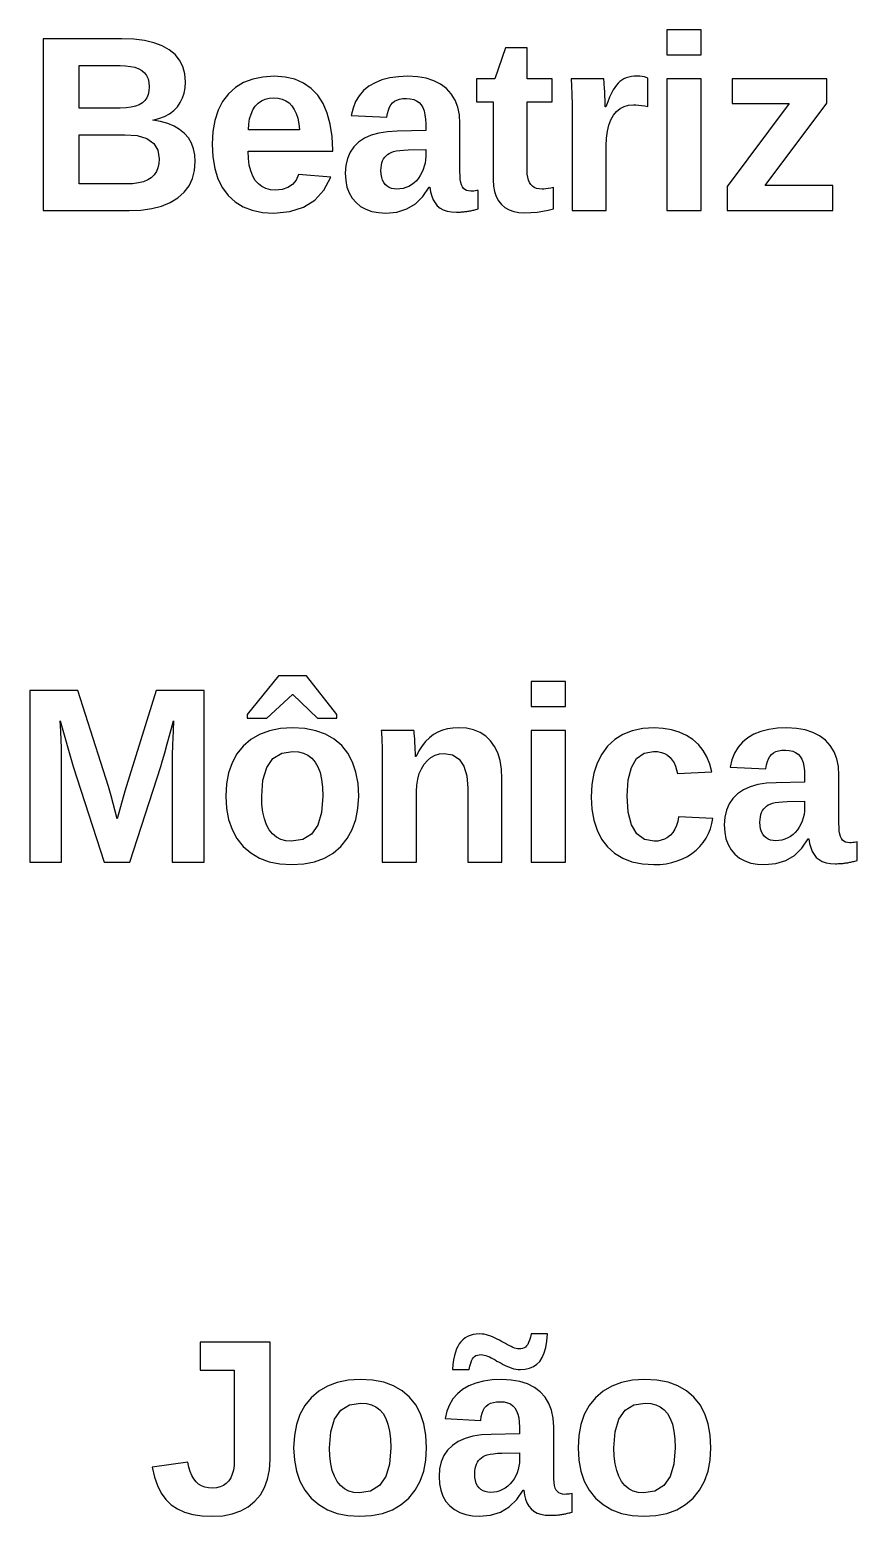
# Model space of a CAD drawing. Header units: metres. Extents: x 18 to 589, y 31 to 387.
# Drawn here: x 100.1 to 136.9, y 204.6 to 270.7 of the extents above; entities that cross this region are included whole.
import ezdxf

# ---------------------------------------------------------------- set-up
doc = ezdxf.new("R2010")
doc.units = ezdxf.units.M

msp = doc.modelspace()

# ---------------------------------------------------------------- linework, layer by layer
for p, q in [((129.951, 270.729), (128.426, 270.729)), ((128.426, 270.729), (128.426, 269.606)), ((129.951, 269.606), (129.951, 270.729)), ((104.152, 270.322), (100.653, 270.322)), ((100.653, 270.322), (100.653, 262.678)), ((104.684, 270.302), (104.152, 270.322)), ((105.162, 270.244), (104.684, 270.302)), ((105.586, 270.147), (105.162, 270.244)), ((105.955, 270.011), (105.586, 270.147)), ((106.27, 269.836), (105.955, 270.011)), ((106.529, 269.623), (106.27, 269.836)), ((106.73, 269.374), (106.529, 269.623)), ((106.874, 269.087), (106.73, 269.374)), ((121.247, 269.926), (120.769, 268.548)), ((122.202, 269.926), (121.247, 269.926)), ((122.202, 268.548), (122.202, 269.926)), ((128.426, 269.606), (129.951, 269.606)), ((102.253, 267.24), (102.253, 269.134)), ((102.253, 269.134), (104.076, 269.134)), ((104.076, 269.134), (104.321, 269.125)), ((104.321, 269.125), (104.541, 269.099)), ((104.541, 269.099), (104.736, 269.056)), ((104.736, 269.056), (104.906, 268.995)), ((104.906, 268.995), (105.049, 268.917)), ((105.049, 268.917), (105.168, 268.818)), ((105.168, 268.818), (105.26, 268.695)), ((105.26, 268.695), (105.325, 268.549)), ((106.96, 268.763), (106.874, 269.087)), ((106.989, 268.401), (106.96, 268.763)), ((110.441, 268.625), (109.983, 268.531)), ((110.946, 268.656), (110.441, 268.625)), ((111.428, 268.623), (110.946, 268.656)), ((111.862, 268.522), (111.428, 268.623)), ((116.472, 268.639), (116.087, 268.586)), ((116.894, 268.656), (116.472, 268.639)), ((117.318, 268.634), (116.894, 268.656)), ((117.702, 268.569), (117.318, 268.634)), ((126.725, 268.618), (126.615, 268.584)), ((126.844, 268.642), (126.725, 268.618)), ((126.973, 268.657), (126.844, 268.642)), ((127.112, 268.662), (126.973, 268.657)), ((127.224, 268.658), (127.112, 268.662)), ((127.328, 268.649), (127.224, 268.658)), ((127.422, 268.632), (127.328, 268.649)), ((127.507, 268.61), (127.422, 268.632)), ((127.583, 268.58), (127.507, 268.61)), ((105.325, 268.549), (105.365, 268.379)), ((105.365, 268.005), (105.329, 267.845)), ((105.365, 268.379), (105.378, 268.184)), ((105.378, 268.184), (105.365, 268.005)), ((106.931, 267.913), (106.975, 268.149)), ((106.975, 268.149), (106.989, 268.401)), ((109.214, 268.156), (108.901, 267.875)), ((109.574, 268.375), (109.214, 268.156)), ((109.983, 268.531), (109.574, 268.375)), ((112.248, 268.355), (111.862, 268.522)), ((112.587, 268.12), (112.248, 268.355)), ((112.877, 267.818), (112.587, 268.12)), ((114.92, 268.021), (114.724, 267.794)), ((115.155, 268.214), (114.92, 268.021)), ((115.429, 268.373), (115.155, 268.214)), ((115.739, 268.497), (115.429, 268.373)), ((116.087, 268.586), (115.739, 268.497)), ((118.045, 268.459), (117.702, 268.569)), ((118.347, 268.306), (118.045, 268.459)), ((118.608, 268.108), (118.347, 268.306)), ((118.825, 267.871), (118.608, 268.108)), ((120.769, 268.548), (119.95, 268.548)), ((119.95, 268.548), (119.95, 267.517)), ((123.314, 268.548), (122.202, 268.548)), ((123.314, 267.517), (123.314, 268.548)), ((125.614, 268.548), (124.16, 268.548)), ((124.16, 268.548), (124.167, 268.445)), ((124.167, 268.445), (124.173, 268.336)), ((124.173, 268.336), (124.179, 268.222)), ((124.179, 268.222), (124.185, 268.102)), ((124.185, 268.102), (124.19, 267.976)), ((124.19, 267.976), (124.195, 267.84)), ((125.621, 268.493), (125.614, 268.548)), ((125.629, 268.406), (125.621, 268.493)), ((125.638, 268.287), (125.629, 268.406)), ((125.647, 268.136), (125.638, 268.287)), ((125.658, 267.954), (125.647, 268.136)), ((125.667, 267.769), (125.658, 267.954)), ((126.031, 268.05), (125.956, 267.905)), ((126.102, 268.165), (126.031, 268.05)), ((126.175, 268.261), (126.102, 268.165)), ((126.252, 268.346), (126.175, 268.261)), ((126.334, 268.421), (126.252, 268.346)), ((126.422, 268.486), (126.334, 268.421)), ((126.515, 268.54), (126.422, 268.486)), ((126.615, 268.584), (126.515, 268.54)), ((127.583, 267.306), (127.583, 268.58)), ((129.951, 268.548), (128.426, 268.548)), ((128.426, 268.548), (128.426, 262.678)), ((129.951, 262.678), (129.951, 268.548)), ((135.553, 268.548), (131.333, 268.548)), ((131.333, 268.548), (131.333, 267.447)), ((135.553, 267.457), (135.553, 268.548)), ((104.767, 267.325), (104.57, 267.278)), ((104.934, 267.391), (104.767, 267.325)), ((105.071, 267.476), (104.934, 267.391)), ((105.182, 267.58), (105.071, 267.476)), ((105.267, 267.703), (105.182, 267.58)), ((105.329, 267.845), (105.267, 267.703)), ((106.469, 267.135), (106.628, 267.303)), ((106.628, 267.303), (106.758, 267.49)), ((106.758, 267.49), (106.859, 267.693)), ((106.859, 267.693), (106.931, 267.913)), ((108.641, 267.536), (108.439, 267.143)), ((108.901, 267.875), (108.641, 267.536)), ((109.992, 267.16), (110.097, 267.322)), ((110.097, 267.322), (110.223, 267.457)), ((110.223, 267.457), (110.369, 267.561)), ((110.369, 267.561), (110.534, 267.636)), ((110.534, 267.636), (110.719, 267.681)), ((110.719, 267.681), (110.924, 267.696)), ((110.924, 267.696), (111.118, 267.682)), ((111.118, 267.682), (111.295, 267.639)), ((111.295, 267.639), (111.456, 267.568)), ((111.456, 267.568), (111.6, 267.469)), ((111.6, 267.469), (111.727, 267.341)), ((111.727, 267.341), (111.836, 267.184)), ((113.118, 267.452), (112.877, 267.818)), ((113.305, 267.023), (113.118, 267.452)), ((114.567, 267.534), (114.45, 267.241)), ((114.724, 267.794), (114.567, 267.534)), ((116.073, 267.282), (116.134, 267.389)), ((116.134, 267.389), (116.208, 267.476)), ((116.208, 267.476), (116.296, 267.546)), ((116.296, 267.546), (116.402, 267.6)), ((116.402, 267.6), (116.526, 267.638)), ((116.526, 267.638), (116.669, 267.661)), ((116.669, 267.661), (116.829, 267.669)), ((116.829, 267.669), (117.001, 267.658)), ((117.001, 267.658), (117.153, 267.624)), ((117.153, 267.624), (117.284, 267.568)), ((117.284, 267.568), (117.395, 267.49)), ((117.395, 267.49), (117.485, 267.39)), ((117.485, 267.39), (117.558, 267.266)), ((118.994, 267.596), (118.825, 267.871)), ((119.114, 267.285), (118.994, 267.596)), ((119.186, 266.937), (119.114, 267.285)), ((119.95, 267.517), (120.693, 267.517)), ((120.693, 267.517), (120.693, 264.056)), ((122.202, 264.468), (122.202, 267.517)), ((122.202, 267.517), (123.314, 267.517)), ((124.195, 267.84), (124.199, 267.692)), ((124.199, 267.692), (124.202, 267.531)), ((124.202, 267.531), (124.203, 267.357)), ((124.203, 267.357), (124.204, 267.17)), ((125.675, 267.61), (125.667, 267.769)), ((125.68, 267.478), (125.675, 267.61)), ((125.684, 267.373), (125.68, 267.478)), ((125.685, 267.295), (125.684, 267.373)), ((125.706, 267.295), (125.685, 267.295)), ((125.793, 267.527), (125.706, 267.295)), ((125.877, 267.731), (125.793, 267.527)), ((125.956, 267.905), (125.877, 267.731)), ((126.34, 267.221), (126.517, 267.313)), ((126.517, 267.313), (126.715, 267.368)), ((126.715, 267.368), (126.932, 267.387)), ((126.932, 267.387), (127.049, 267.384)), ((127.049, 267.384), (127.172, 267.374)), ((127.172, 267.374), (127.302, 267.358)), ((127.302, 267.358), (127.439, 267.335)), ((127.439, 267.335), (127.583, 267.306)), ((133.871, 267.447), (131.11, 263.758)), ((131.333, 267.447), (133.871, 267.447)), ((132.808, 263.79), (135.553, 267.457)), ((104.087, 267.24), (102.253, 267.24)), ((104.343, 267.25), (104.087, 267.24)), ((104.57, 267.278), (104.343, 267.25)), ((105.53, 266.698), (105.81, 266.772)), ((105.883, 266.64), (105.53, 266.698)), ((105.81, 266.772), (106.06, 266.87)), ((106.201, 266.553), (105.883, 266.64)), ((106.06, 266.87), (106.279, 266.991)), ((106.279, 266.991), (106.469, 267.135)), ((108.295, 266.696), (108.208, 266.195)), ((108.439, 267.143), (108.295, 266.696)), ((109.808, 266.532), (109.847, 266.765)), ((109.847, 266.765), (109.909, 266.975)), ((109.909, 266.975), (109.992, 267.16)), ((111.836, 267.184), (111.925, 267)), ((111.925, 267), (111.994, 266.786)), ((111.994, 266.786), (112.042, 266.545)), ((113.438, 266.532), (113.305, 267.023)), ((114.45, 267.241), (114.371, 266.915)), ((114.371, 266.915), (115.961, 266.839)), ((115.961, 266.839), (115.986, 267.007)), ((115.986, 267.007), (116.024, 267.154)), ((116.024, 267.154), (116.073, 267.282)), ((117.558, 267.266), (117.614, 267.119)), ((117.614, 267.119), (117.654, 266.948)), ((117.654, 266.948), (117.678, 266.753)), ((117.678, 266.753), (117.686, 266.535)), ((119.21, 266.551), (119.186, 266.937)), ((124.204, 267.17), (124.204, 262.678)), ((125.842, 266.486), (125.931, 266.723)), ((125.931, 266.723), (126.046, 266.926)), ((126.046, 266.926), (126.183, 267.092)), ((126.183, 267.092), (126.34, 267.221)), ((102.253, 263.866), (102.253, 266.058)), ((102.253, 266.058), (104.282, 266.058)), ((104.282, 266.058), (104.837, 266.015)), ((104.837, 266.015), (105.268, 265.886)), ((106.484, 266.436), (106.201, 266.553)), ((106.731, 266.29), (106.484, 266.436)), ((106.943, 266.115), (106.731, 266.29)), ((107.118, 265.913), (106.943, 266.115)), ((108.208, 266.195), (108.179, 265.64)), ((109.791, 266.275), (109.808, 266.532)), ((112.069, 266.275), (109.791, 266.275)), ((112.042, 266.545), (112.069, 266.275)), ((113.518, 265.979), (113.438, 266.532)), ((113.545, 265.363), (113.518, 265.979)), ((115.26, 266.034), (114.958, 265.899)), ((115.605, 266.132), (115.26, 266.034)), ((115.992, 266.192), (115.605, 266.132)), ((116.422, 266.215), (115.992, 266.192)), ((117.686, 266.237), (116.422, 266.215)), ((117.686, 266.535), (117.686, 266.237)), ((119.21, 264.414), (119.21, 266.551)), ((125.741, 265.903), (125.779, 266.212)), ((125.779, 266.212), (125.842, 266.486)), ((105.268, 265.886), (105.576, 265.671)), ((105.576, 265.671), (105.761, 265.37)), ((105.761, 265.37), (105.823, 264.984)), ((107.254, 265.686), (107.118, 265.913)), ((107.351, 265.435), (107.254, 265.686)), ((107.409, 265.159), (107.351, 265.435)), ((108.179, 265.64), (108.208, 265.068)), ((109.792, 264.994), (109.78, 265.32)), ((109.78, 265.32), (113.545, 265.32)), ((113.545, 265.32), (113.545, 265.363)), ((114.486, 265.518), (114.319, 265.275)), ((114.699, 265.727), (114.486, 265.518)), ((114.958, 265.899), (114.699, 265.727)), ((116.151, 265.268), (116.252, 265.303)), ((116.252, 265.303), (116.378, 265.333)), ((116.378, 265.333), (116.529, 265.356)), ((116.529, 265.356), (116.704, 265.373)), ((116.704, 265.373), (116.905, 265.385)), ((116.905, 265.385), (117.686, 265.396)), ((117.686, 265.396), (117.686, 265.098)), ((125.728, 265.559), (125.741, 265.903)), ((125.728, 262.678), (125.728, 265.559)), ((105.808, 264.771), (105.766, 264.581)), ((105.823, 264.984), (105.808, 264.771)), ((107.397, 264.461), (107.428, 264.859)), ((107.428, 264.859), (107.409, 265.159)), ((108.208, 265.068), (108.293, 264.553)), ((109.831, 264.702), (109.792, 264.994)), ((109.894, 264.443), (109.831, 264.702)), ((114.129, 264.685), (114.105, 264.338)), ((114.201, 264.998), (114.129, 264.685)), ((114.319, 265.275), (114.201, 264.998)), ((115.7, 264.582), (115.714, 264.697)), ((115.714, 264.697), (115.737, 264.801)), ((115.737, 264.801), (115.77, 264.895)), ((115.77, 264.895), (115.812, 264.978)), ((115.812, 264.978), (115.863, 265.052)), ((115.863, 265.052), (115.922, 265.118)), ((115.922, 265.118), (115.99, 265.176)), ((115.99, 265.176), (116.066, 265.226)), ((116.066, 265.226), (116.151, 265.268)), ((117.625, 264.65), (117.578, 264.507)), ((117.659, 264.796), (117.625, 264.65)), ((117.679, 264.945), (117.659, 264.796)), ((117.686, 265.098), (117.679, 264.945)), ((105.309, 264.045), (105.117, 263.967)), ((105.467, 264.145), (105.309, 264.045)), ((105.595, 264.268), (105.467, 264.145)), ((105.695, 264.414), (105.595, 264.268)), ((105.766, 264.581), (105.695, 264.414)), ((107.147, 263.779), (107.303, 264.101)), ((107.303, 264.101), (107.397, 264.461)), ((108.293, 264.553), (108.435, 264.096)), ((108.435, 264.096), (108.634, 263.696)), ((109.983, 264.218), (109.894, 264.443)), ((110.097, 264.026), (109.983, 264.218)), ((110.235, 263.869), (110.097, 264.026)), ((111.912, 264.037), (111.756, 263.841)), ((112.02, 264.289), (111.912, 264.037)), ((113.458, 264.164), (112.02, 264.289)), ((113.157, 263.59), (113.458, 264.164)), ((114.105, 264.338), (114.125, 264.017)), ((114.125, 264.017), (114.182, 263.726)), ((115.695, 264.457), (115.7, 264.582)), ((115.703, 264.299), (115.695, 264.457)), ((115.726, 264.158), (115.703, 264.299)), ((115.764, 264.033), (115.726, 264.158)), ((115.818, 263.926), (115.764, 264.033)), ((117.27, 264.008), (117.167, 263.912)), ((117.363, 264.116), (117.27, 264.008)), ((117.445, 264.236), (117.363, 264.116)), ((117.518, 264.368), (117.445, 264.236)), ((117.578, 264.507), (117.518, 264.368)), ((119.215, 264.229), (119.21, 264.414)), ((119.228, 264.068), (119.215, 264.229)), ((119.25, 263.932), (119.228, 264.068)), ((120.693, 264.056), (120.708, 263.774)), ((122.208, 264.306), (122.202, 264.468)), ((122.228, 264.161), (122.208, 264.306)), ((122.26, 264.035), (122.228, 264.161)), ((122.306, 263.927), (122.26, 264.035)), ((104.342, 263.866), (102.253, 263.866)), ((104.633, 263.877), (104.342, 263.866)), ((104.891, 263.911), (104.633, 263.877)), ((105.117, 263.967), (104.891, 263.911)), ((106.647, 263.248), (106.928, 263.494)), ((106.928, 263.494), (107.147, 263.779)), ((108.634, 263.696), (108.89, 263.353)), ((108.89, 263.353), (109.199, 263.071)), ((110.394, 263.747), (110.235, 263.869)), ((110.575, 263.659), (110.394, 263.747)), ((110.777, 263.607), (110.575, 263.659)), ((111, 263.589), (110.777, 263.607)), ((111.3, 263.617), (111, 263.589)), ((111.552, 263.701), (111.3, 263.617)), ((111.756, 263.841), (111.552, 263.701)), ((112.753, 263.144), (113.157, 263.59)), ((114.182, 263.726), (114.277, 263.465)), ((114.277, 263.465), (114.411, 263.234)), ((115.888, 263.836), (115.818, 263.926)), ((115.97, 263.763), (115.888, 263.836)), ((116.062, 263.706), (115.97, 263.763)), ((116.165, 263.665), (116.062, 263.706)), ((116.277, 263.641), (116.165, 263.665)), ((116.4, 263.633), (116.277, 263.641)), ((116.541, 263.641), (116.4, 263.633)), ((116.677, 263.664), (116.541, 263.641)), ((116.807, 263.703), (116.677, 263.664)), ((116.933, 263.758), (116.807, 263.703)), ((117.054, 263.828), (116.933, 263.758)), ((117.167, 263.912), (117.054, 263.828)), ((117.561, 263.309), (117.843, 263.725)), ((117.843, 263.725), (117.876, 263.725)), ((117.876, 263.725), (117.906, 263.516)), ((117.906, 263.516), (117.954, 263.329)), ((117.954, 263.329), (118.02, 263.163)), ((119.282, 263.82), (119.25, 263.932)), ((119.322, 263.733), (119.282, 263.82)), ((119.372, 263.666), (119.322, 263.733)), ((119.434, 263.613), (119.372, 263.666)), ((119.509, 263.576), (119.434, 263.613)), ((119.595, 263.553), (119.509, 263.576)), ((119.693, 263.546), (119.595, 263.553)), ((119.762, 263.547), (119.693, 263.546)), ((119.83, 263.551), (119.762, 263.547)), ((119.898, 263.558), (119.83, 263.551)), ((119.964, 263.567), (119.898, 263.558)), ((120.03, 263.579), (119.964, 263.567)), ((120.03, 262.754), (120.03, 263.579)), ((120.708, 263.774), (120.752, 263.522)), ((120.752, 263.522), (120.824, 263.3)), ((122.364, 263.836), (122.306, 263.927)), ((122.437, 263.763), (122.364, 263.836)), ((122.523, 263.706), (122.437, 263.763)), ((122.624, 263.665), (122.523, 263.706)), ((122.739, 263.641), (122.624, 263.665)), ((122.869, 263.633), (122.739, 263.641)), ((122.947, 263.636), (122.869, 263.633)), ((123.036, 263.645), (122.947, 263.636)), ((123.138, 263.66), (123.036, 263.645)), ((123.253, 263.681), (123.138, 263.66)), ((123.379, 263.709), (123.253, 263.681)), ((123.379, 262.765), (123.379, 263.709)), ((131.11, 263.758), (131.11, 262.678)), ((135.819, 263.79), (132.808, 263.79)), ((135.819, 262.678), (135.819, 263.79)), ((100.653, 262.678), (104.477, 262.678)), ((104.477, 262.678), (105.008, 262.701)), ((105.008, 262.701), (105.491, 262.769)), ((105.491, 262.769), (105.925, 262.883)), ((105.925, 262.883), (106.31, 263.043)), ((106.31, 263.043), (106.647, 263.248)), ((109.199, 263.071), (109.557, 262.852)), ((109.557, 262.852), (109.964, 262.695)), ((109.964, 262.695), (110.419, 262.601)), ((111.637, 262.633), (112.246, 262.825)), ((112.246, 262.825), (112.753, 263.144)), ((114.411, 263.234), (114.583, 263.033)), ((114.583, 263.033), (114.789, 262.866)), ((114.789, 262.866), (115.025, 262.736)), ((115.025, 262.736), (115.29, 262.644)), ((116.402, 262.616), (116.841, 262.754)), ((116.841, 262.754), (117.227, 262.985)), ((117.227, 262.985), (117.561, 263.309)), ((118.02, 263.163), (118.103, 263.018)), ((118.103, 263.018), (118.204, 262.895)), ((118.204, 262.895), (118.326, 262.793)), ((118.326, 262.793), (118.471, 262.714)), ((118.471, 262.714), (118.641, 262.658)), ((118.641, 262.658), (118.835, 262.624)), ((119.568, 262.651), (119.612, 262.658)), ((119.612, 262.658), (119.655, 262.666)), ((119.655, 262.666), (119.699, 262.674)), ((119.699, 262.674), (119.742, 262.684)), ((119.742, 262.684), (119.785, 262.694)), ((119.785, 262.694), (119.83, 262.705)), ((119.83, 262.705), (119.877, 262.717)), ((119.877, 262.717), (119.925, 262.729)), ((119.925, 262.729), (119.976, 262.741)), ((119.976, 262.741), (120.03, 262.754)), ((120.824, 263.3), (120.926, 263.108)), ((120.926, 263.108), (121.057, 262.946)), ((121.057, 262.946), (121.215, 262.815)), ((121.215, 262.815), (121.397, 262.712)), ((121.397, 262.712), (121.604, 262.639)), ((122.902, 262.647), (123.147, 262.698)), ((123.147, 262.698), (123.379, 262.765)), ((124.204, 262.678), (125.728, 262.678)), ((128.426, 262.678), (129.951, 262.678)), ((131.11, 262.678), (135.819, 262.678)), ((110.419, 262.601), (110.924, 262.57)), ((110.924, 262.57), (111.637, 262.633)), ((115.29, 262.644), (115.586, 262.588)), ((115.586, 262.588), (115.912, 262.57)), ((115.912, 262.57), (116.402, 262.616)), ((118.835, 262.624), (119.053, 262.613)), ((119.053, 262.613), (119.117, 262.613)), ((119.117, 262.613), (119.177, 262.615)), ((119.177, 262.615), (119.234, 262.617)), ((119.234, 262.617), (119.287, 262.62)), ((119.287, 262.62), (119.338, 262.624)), ((119.338, 262.624), (119.386, 262.628)), ((119.386, 262.628), (119.433, 262.633)), ((119.433, 262.633), (119.479, 262.639)), ((119.479, 262.639), (119.524, 262.645)), ((119.524, 262.645), (119.568, 262.651)), ((121.604, 262.639), (121.836, 262.595)), ((121.836, 262.595), (122.093, 262.58)), ((122.093, 262.58), (122.375, 262.588)), ((122.375, 262.588), (122.645, 262.61)), ((122.645, 262.61), (122.902, 262.647)), ((111.138, 241.973), (109.738, 240.248)), ((112.38, 241.973), (111.138, 241.973)), ((113.736, 240.248), (112.38, 241.973)), ((123.906, 241.729), (122.381, 241.729)), ((122.381, 241.729), (122.381, 240.606)), ((123.906, 240.606), (123.906, 241.729)), ((102.197, 241.322), (100.054, 241.322)), ((100.054, 241.322), (100.054, 233.678)), ((103.564, 237.047), (102.197, 241.322)), ((105.69, 241.322), (104.285, 236.835)), ((107.822, 241.322), (105.69, 241.322)), ((107.822, 233.678), (107.822, 241.322)), ((110.606, 240.096), (111.751, 241.137)), ((111.751, 241.137), (111.773, 241.137)), ((111.773, 241.137), (112.874, 240.096)), ((109.738, 240.248), (109.738, 240.096)), ((113.736, 240.096), (113.736, 240.248)), ((122.381, 240.606), (123.906, 240.606)), ((101.434, 239.507), (101.41, 239.976)), ((101.41, 239.976), (101.991, 237.942)), ((101.452, 239.106), (101.434, 239.507)), ((106.309, 239.428), (106.455, 239.976)), ((106.438, 239.54), (106.424, 239.187)), ((106.455, 239.976), (106.438, 239.54)), ((109.738, 240.096), (110.606, 240.096)), ((110.727, 239.527), (110.289, 239.364)), ((111.214, 239.624), (110.727, 239.527)), ((111.751, 239.656), (111.214, 239.624)), ((112.299, 239.625), (111.751, 239.656)), ((112.792, 239.531), (112.299, 239.625)), ((113.231, 239.374), (112.792, 239.531)), ((112.874, 240.096), (113.736, 240.096)), ((117.164, 239.548), (115.71, 239.548)), ((115.71, 239.548), (115.716, 239.45)), ((117.171, 239.493), (117.164, 239.548)), ((118.434, 239.552), (118.225, 239.467)), ((118.656, 239.613), (118.434, 239.552)), ((118.893, 239.65), (118.656, 239.613)), ((119.144, 239.662), (118.893, 239.65)), ((119.5, 239.639), (119.144, 239.662)), ((119.821, 239.57), (119.5, 239.639)), ((120.107, 239.455), (119.821, 239.57)), ((123.906, 239.548), (122.381, 239.548)), ((122.381, 239.548), (122.381, 233.678)), ((123.906, 233.678), (123.906, 239.548)), ((126.886, 239.527), (126.47, 239.364)), ((127.351, 239.624), (126.886, 239.527)), ((127.864, 239.656), (127.351, 239.624)), ((128.264, 239.635), (127.864, 239.656)), ((128.636, 239.573), (128.264, 239.635)), ((128.979, 239.469), (128.636, 239.573)), ((132.614, 239.497), (132.303, 239.373)), ((132.962, 239.586), (132.614, 239.497)), ((133.347, 239.639), (132.962, 239.586)), ((133.769, 239.656), (133.347, 239.639)), ((134.193, 239.634), (133.769, 239.656)), ((134.577, 239.569), (134.193, 239.634)), ((134.92, 239.459), (134.577, 239.569)), ((101.465, 238.773), (101.452, 239.106)), ((106.065, 238.544), (106.179, 238.95)), ((106.179, 238.95), (106.309, 239.428)), ((106.413, 238.917), (106.407, 238.73)), ((106.424, 239.187), (106.413, 238.917)), ((109.565, 238.845), (109.283, 238.497)), ((109.902, 239.137), (109.565, 238.845)), ((110.289, 239.364), (109.902, 239.137)), ((113.615, 239.155), (113.231, 239.374)), ((113.945, 238.872), (113.615, 239.155)), ((114.218, 238.531), (113.945, 238.872)), ((115.716, 239.45), (115.722, 239.347)), ((115.722, 239.347), (115.728, 239.239)), ((115.728, 239.239), (115.734, 239.126)), ((115.734, 239.126), (115.74, 239.008)), ((115.74, 239.008), (115.744, 238.881)), ((115.744, 238.881), (115.748, 238.74)), ((117.178, 239.41), (117.171, 239.493)), ((117.187, 239.3), (117.178, 239.41)), ((117.197, 239.162), (117.187, 239.3)), ((117.207, 238.997), (117.197, 239.162)), ((117.217, 238.829), (117.207, 238.997)), ((117.528, 238.861), (117.386, 238.636)), ((117.684, 239.056), (117.528, 238.861)), ((117.851, 239.222), (117.684, 239.056)), ((118.032, 239.358), (117.851, 239.222)), ((118.225, 239.467), (118.032, 239.358)), ((120.359, 239.294), (120.107, 239.455)), ((120.576, 239.087), (120.359, 239.294)), ((120.756, 238.835), (120.576, 239.087)), ((120.895, 238.542), (120.756, 238.835)), ((125.786, 238.845), (125.523, 238.495)), ((126.104, 239.137), (125.786, 238.845)), ((126.47, 239.364), (126.104, 239.137)), ((129.293, 239.323), (128.979, 239.469)), ((129.579, 239.136), (129.293, 239.323)), ((129.83, 238.911), (129.579, 239.136)), ((130.04, 238.656), (129.83, 238.911)), ((131.795, 239.021), (131.599, 238.794)), ((132.03, 239.214), (131.795, 239.021)), ((132.303, 239.373), (132.03, 239.214)), ((135.222, 239.306), (134.92, 239.459)), ((135.483, 239.108), (135.222, 239.306)), ((135.7, 238.871), (135.483, 239.108)), ((135.868, 238.596), (135.7, 238.871)), ((101.473, 238.508), (101.465, 238.773)), ((101.475, 238.311), (101.473, 238.508)), ((101.475, 233.678), (101.475, 238.311)), ((105.886, 237.942), (105.968, 238.207)), ((105.968, 238.207), (106.065, 238.544)), ((106.402, 238.437), (106.401, 238.374)), ((106.401, 238.374), (106.401, 238.311)), ((106.401, 238.311), (106.401, 233.678)), ((106.403, 238.563), (106.402, 238.5)), ((106.402, 238.5), (106.402, 238.437)), ((106.404, 238.626), (106.403, 238.563)), ((106.407, 238.73), (106.404, 238.626)), ((109.283, 238.497), (109.065, 238.1)), ((110.606, 237.893), (110.884, 238.291)), ((110.884, 238.291), (111.273, 238.53)), ((111.273, 238.53), (111.773, 238.609)), ((111.773, 238.609), (112.021, 238.59)), ((112.021, 238.59), (112.244, 238.534)), ((112.244, 238.534), (112.442, 238.439)), ((112.442, 238.439), (112.616, 238.307)), ((112.616, 238.307), (112.765, 238.137)), ((114.43, 238.135), (114.218, 238.531)), ((115.748, 238.74), (115.751, 238.585)), ((115.751, 238.585), (115.753, 238.417)), ((115.753, 238.417), (115.753, 238.235)), ((115.753, 238.235), (115.753, 233.678)), ((117.224, 238.684), (117.217, 238.829)), ((117.23, 238.561), (117.224, 238.684)), ((117.233, 238.46), (117.23, 238.561)), ((117.234, 238.381), (117.233, 238.46)), ((117.256, 238.381), (117.234, 238.381)), ((117.386, 238.636), (117.256, 238.381)), ((117.617, 238.042), (117.761, 238.213)), ((117.761, 238.213), (117.922, 238.346)), ((117.922, 238.346), (118.101, 238.441)), ((118.101, 238.441), (118.296, 238.498)), ((118.296, 238.498), (118.509, 238.517)), ((118.509, 238.517), (118.886, 238.455)), ((118.886, 238.455), (119.179, 238.27)), ((119.179, 238.27), (119.389, 237.96)), ((120.995, 238.205), (120.895, 238.542)), ((121.055, 237.826), (120.995, 238.205)), ((125.523, 238.495), (125.318, 238.094)), ((126.843, 237.9), (127.078, 238.294)), ((127.078, 238.294), (127.408, 238.531)), ((127.408, 238.531), (127.832, 238.609)), ((127.832, 238.609), (128.014, 238.599)), ((128.014, 238.599), (128.179, 238.566)), ((128.179, 238.566), (128.327, 238.513)), ((128.327, 238.513), (128.457, 238.437)), ((128.457, 238.437), (128.57, 238.341)), ((128.57, 238.341), (128.666, 238.226)), ((128.666, 238.226), (128.747, 238.097)), ((130.211, 238.368), (130.04, 238.656)), ((130.341, 238.049), (130.211, 238.368)), ((131.324, 238.241), (131.246, 237.915)), ((131.442, 238.534), (131.324, 238.241)), ((131.599, 238.794), (131.442, 238.534)), ((132.899, 238.154), (132.948, 238.282)), ((132.948, 238.282), (133.009, 238.389)), ((133.009, 238.389), (133.082, 238.476)), ((133.082, 238.476), (133.171, 238.546)), ((133.171, 238.546), (133.277, 238.6)), ((133.277, 238.6), (133.401, 238.638)), ((133.401, 238.638), (133.543, 238.661)), ((133.543, 238.661), (133.704, 238.669)), ((133.704, 238.669), (133.876, 238.658)), ((133.876, 238.658), (134.027, 238.624)), ((134.027, 238.624), (134.159, 238.568)), ((134.159, 238.568), (134.27, 238.49)), ((134.27, 238.49), (134.36, 238.39)), ((134.36, 238.39), (134.432, 238.266)), ((134.432, 238.266), (134.488, 238.119)), ((135.989, 238.285), (135.868, 238.596)), ((136.061, 237.937), (135.989, 238.285)), ((101.991, 237.942), (103.369, 233.678)), ((104.508, 233.678), (105.886, 237.942)), ((108.908, 237.654), (108.815, 237.16)), ((109.065, 238.1), (108.908, 237.654)), ((110.439, 237.335), (110.606, 237.893)), ((112.765, 238.137), (112.888, 237.926)), ((112.888, 237.926), (112.984, 237.668)), ((112.984, 237.668), (113.052, 237.364)), ((114.581, 237.685), (114.43, 238.135)), ((114.672, 237.179), (114.581, 237.685)), ((117.332, 237.376), (117.4, 237.62)), ((117.4, 237.62), (117.495, 237.842)), ((117.495, 237.842), (117.617, 238.042)), ((119.389, 237.96), (119.514, 237.528)), ((119.514, 237.528), (119.556, 236.971)), ((121.075, 237.405), (121.055, 237.826)), ((125.171, 237.641), (125.083, 237.136)), ((125.318, 238.094), (125.171, 237.641)), ((126.702, 237.349), (126.843, 237.9)), ((128.747, 238.097), (128.812, 237.953)), ((128.812, 237.953), (128.861, 237.795)), ((128.861, 237.795), (128.895, 237.622)), ((128.895, 237.622), (130.43, 237.698)), ((130.43, 237.698), (130.341, 238.049)), ((131.246, 237.915), (132.836, 237.839)), ((132.836, 237.839), (132.861, 238.007)), ((132.861, 238.007), (132.899, 238.154)), ((134.488, 238.119), (134.529, 237.948)), ((134.529, 237.948), (134.553, 237.753)), ((134.553, 237.753), (134.561, 237.535)), ((134.561, 237.535), (134.561, 237.237)), ((136.085, 237.551), (136.061, 237.937)), ((136.085, 235.414), (136.085, 237.551)), ((103.683, 236.635), (103.564, 237.047)), ((108.815, 237.16), (108.783, 236.618)), ((110.384, 236.618), (110.439, 237.335)), ((113.052, 237.364), (113.093, 237.014)), ((113.093, 237.014), (113.107, 236.618)), ((114.702, 236.618), (114.672, 237.179)), ((117.278, 236.824), (117.291, 237.111)), ((117.291, 237.111), (117.332, 237.376)), ((119.556, 236.971), (119.556, 233.678)), ((121.075, 233.678), (121.075, 237.405)), ((125.083, 237.136), (125.054, 236.58)), ((126.655, 236.64), (126.702, 237.349)), ((131.833, 236.899), (131.574, 236.727)), ((132.135, 237.034), (131.833, 236.899)), ((132.48, 237.132), (132.135, 237.034)), ((132.867, 237.192), (132.48, 237.132)), ((133.297, 237.215), (132.867, 237.192)), ((134.561, 237.237), (133.297, 237.215)), ((103.944, 235.609), (103.683, 236.635)), ((104.285, 236.835), (103.944, 235.609)), ((108.783, 236.618), (108.815, 236.074)), ((110.397, 236.244), (110.384, 236.618)), ((110.438, 235.908), (110.397, 236.244)), ((113.107, 236.618), (113.051, 235.896)), ((114.67, 236.072), (114.702, 236.618)), ((117.278, 233.678), (117.278, 236.824)), ((125.054, 236.58), (125.083, 236.037)), ((126.702, 235.91), (126.655, 236.64)), ((131.194, 236.275), (131.075, 235.998)), ((131.36, 236.518), (131.194, 236.275)), ((131.574, 236.727), (131.36, 236.518)), ((132.864, 236.176), (132.941, 236.226)), ((132.941, 236.226), (133.025, 236.268)), ((133.025, 236.268), (133.127, 236.303)), ((133.127, 236.303), (133.253, 236.333)), ((133.253, 236.333), (133.404, 236.356)), ((133.404, 236.356), (133.579, 236.373)), ((133.579, 236.373), (133.78, 236.385)), ((133.78, 236.385), (134.561, 236.396)), ((134.561, 236.396), (134.561, 236.098)), ((108.815, 236.074), (108.908, 235.578)), ((108.908, 235.578), (109.065, 235.131)), ((110.506, 235.609), (110.438, 235.908)), ((110.601, 235.348), (110.506, 235.609)), ((113.051, 235.896), (112.882, 235.334)), ((114.417, 235.128), (114.575, 235.575)), ((114.575, 235.575), (114.67, 236.072)), ((125.083, 236.037), (125.17, 235.544)), ((125.17, 235.544), (125.316, 235.1)), ((126.846, 235.342), (126.702, 235.91)), ((128.944, 235.702), (128.907, 235.495)), ((130.474, 235.631), (128.944, 235.702)), ((130.43, 235.395), (130.474, 235.631)), ((131.004, 235.685), (130.98, 235.338)), ((131.075, 235.998), (131.004, 235.685)), ((132.57, 235.457), (132.574, 235.582)), ((132.574, 235.582), (132.588, 235.697)), ((132.588, 235.697), (132.612, 235.801)), ((132.612, 235.801), (132.644, 235.895)), ((132.644, 235.895), (132.686, 235.978)), ((132.686, 235.978), (132.737, 236.052)), ((132.737, 236.052), (132.797, 236.118)), ((132.797, 236.118), (132.864, 236.176)), ((134.5, 235.65), (134.453, 235.507)), ((134.534, 235.796), (134.5, 235.65)), ((134.554, 235.945), (134.534, 235.796)), ((134.561, 236.098), (134.554, 235.945)), ((109.065, 235.131), (109.283, 234.733)), ((110.723, 235.124), (110.601, 235.348)), ((110.87, 234.939), (110.723, 235.124)), ((111.042, 234.796), (110.87, 234.939)), ((112.601, 234.932), (112.208, 234.691)), ((112.882, 235.334), (112.601, 234.932)), ((114.195, 234.73), (114.417, 235.128)), ((125.316, 235.1), (125.519, 234.707)), ((127.086, 234.936), (126.846, 235.342)), ((127.422, 234.692), (127.086, 234.936)), ((128.58, 234.885), (128.458, 234.786)), ((128.689, 235.005), (128.58, 234.885)), ((128.779, 235.147), (128.689, 235.005)), ((128.852, 235.31), (128.779, 235.147)), ((128.907, 235.495), (128.852, 235.31)), ((130.172, 234.751), (130.279, 234.955)), ((130.279, 234.955), (130.366, 235.17)), ((130.366, 235.17), (130.43, 235.395)), ((130.98, 235.338), (130.999, 235.017)), ((130.999, 235.017), (131.057, 234.726)), ((132.577, 235.299), (132.57, 235.457)), ((132.601, 235.158), (132.577, 235.299)), ((132.639, 235.033), (132.601, 235.158)), ((132.693, 234.926), (132.639, 235.033)), ((132.762, 234.836), (132.693, 234.926)), ((134.042, 234.912), (133.929, 234.828)), ((134.145, 235.008), (134.042, 234.912)), ((134.238, 235.116), (134.145, 235.008)), ((134.32, 235.236), (134.238, 235.116)), ((134.393, 235.368), (134.32, 235.236)), ((134.453, 235.507), (134.393, 235.368)), ((136.09, 235.229), (136.085, 235.414)), ((136.103, 235.068), (136.09, 235.229)), ((136.125, 234.932), (136.103, 235.068)), ((136.156, 234.82), (136.125, 234.932)), ((109.283, 234.733), (109.565, 234.383)), ((109.565, 234.383), (109.901, 234.09)), ((111.238, 234.693), (111.042, 234.796)), ((111.458, 234.632), (111.238, 234.693)), ((111.702, 234.611), (111.458, 234.632)), ((112.208, 234.691), (111.702, 234.611)), ((113.569, 234.089), (113.91, 234.381)), ((113.91, 234.381), (114.195, 234.73)), ((125.519, 234.707), (125.781, 234.364)), ((125.781, 234.364), (126.096, 234.078)), ((127.853, 234.611), (127.422, 234.692)), ((128.021, 234.622), (127.853, 234.611)), ((128.178, 234.655), (128.021, 234.622)), ((128.323, 234.71), (128.178, 234.655)), ((128.458, 234.786), (128.323, 234.71)), ((129.543, 234.068), (129.727, 234.214)), ((129.727, 234.214), (129.894, 234.377)), ((129.894, 234.377), (130.042, 234.557)), ((130.042, 234.557), (130.172, 234.751)), ((131.057, 234.726), (131.152, 234.465)), ((131.152, 234.465), (131.286, 234.234)), ((131.286, 234.234), (131.458, 234.033)), ((132.845, 234.763), (132.762, 234.836)), ((132.937, 234.706), (132.845, 234.763)), ((133.039, 234.665), (132.937, 234.706)), ((133.152, 234.641), (133.039, 234.665)), ((133.275, 234.633), (133.152, 234.641)), ((133.416, 234.641), (133.275, 234.633)), ((133.551, 234.664), (133.416, 234.641)), ((133.682, 234.703), (133.551, 234.664)), ((133.808, 234.758), (133.682, 234.703)), ((133.929, 234.828), (133.808, 234.758)), ((134.102, 233.985), (134.436, 234.309)), ((134.436, 234.309), (134.718, 234.725)), ((134.718, 234.725), (134.751, 234.725)), ((134.751, 234.725), (134.781, 234.516)), ((134.781, 234.516), (134.829, 234.329)), ((134.829, 234.329), (134.895, 234.163)), ((136.196, 234.733), (136.156, 234.82)), ((136.247, 234.666), (136.196, 234.733)), ((136.309, 234.613), (136.247, 234.666)), ((136.384, 234.576), (136.309, 234.613)), ((136.47, 234.553), (136.384, 234.576)), ((136.568, 234.546), (136.47, 234.553)), ((136.637, 234.547), (136.568, 234.546)), ((136.705, 234.551), (136.637, 234.547)), ((136.772, 234.558), (136.705, 234.551)), ((136.839, 234.567), (136.772, 234.558)), ((136.904, 234.579), (136.839, 234.567)), ((136.904, 233.754), (136.904, 234.579)), ((100.054, 233.678), (101.475, 233.678)), ((103.369, 233.678), (104.508, 233.678)), ((106.401, 233.678), (107.822, 233.678)), ((109.901, 234.09), (110.284, 233.862)), ((110.284, 233.862), (110.715, 233.7)), ((110.715, 233.7), (111.193, 233.602)), ((111.193, 233.602), (111.718, 233.57)), ((111.718, 233.57), (112.254, 233.602)), ((112.254, 233.602), (112.741, 233.699)), ((112.741, 233.699), (113.179, 233.861)), ((113.179, 233.861), (113.569, 234.089)), ((115.753, 233.678), (117.278, 233.678)), ((119.556, 233.678), (121.075, 233.678)), ((122.381, 233.678), (123.906, 233.678)), ((126.096, 234.078), (126.46, 233.856)), ((126.46, 233.856), (126.872, 233.697)), ((126.872, 233.697), (127.333, 233.601)), ((127.333, 233.601), (127.843, 233.57)), ((127.843, 233.57), (128.121, 233.58)), ((128.121, 233.58), (128.389, 233.611)), ((128.389, 233.611), (128.645, 233.662)), ((128.645, 233.662), (128.889, 233.734)), ((128.889, 233.734), (129.123, 233.827)), ((129.123, 233.827), (129.342, 233.939)), ((129.342, 233.939), (129.543, 234.068)), ((131.458, 234.033), (131.664, 233.866)), ((131.664, 233.866), (131.899, 233.736)), ((131.899, 233.736), (132.165, 233.644)), ((132.165, 233.644), (132.461, 233.588)), ((132.461, 233.588), (132.787, 233.57)), ((132.787, 233.57), (133.277, 233.616)), ((133.277, 233.616), (133.716, 233.754)), ((133.716, 233.754), (134.102, 233.985)), ((134.895, 234.163), (134.978, 234.018)), ((134.978, 234.018), (135.079, 233.895)), ((135.079, 233.895), (135.2, 233.793)), ((135.2, 233.793), (135.346, 233.714)), ((135.346, 233.714), (135.516, 233.658)), ((135.516, 233.658), (135.71, 233.624)), ((135.71, 233.624), (135.928, 233.613)), ((135.928, 233.613), (135.991, 233.613)), ((135.991, 233.613), (136.052, 233.615)), ((136.052, 233.615), (136.109, 233.617)), ((136.109, 233.617), (136.162, 233.62)), ((136.162, 233.62), (136.213, 233.624)), ((136.213, 233.624), (136.261, 233.628)), ((136.261, 233.628), (136.308, 233.633)), ((136.308, 233.633), (136.354, 233.639)), ((136.354, 233.639), (136.399, 233.645)), ((136.399, 233.645), (136.443, 233.651)), ((136.443, 233.651), (136.487, 233.658)), ((136.487, 233.658), (136.53, 233.666)), ((136.53, 233.666), (136.573, 233.674)), ((136.573, 233.674), (136.617, 233.684)), ((136.617, 233.684), (136.66, 233.694)), ((136.66, 233.694), (136.705, 233.705)), ((136.705, 233.705), (136.751, 233.717)), ((136.751, 233.717), (136.8, 233.729)), ((136.8, 233.729), (136.851, 233.741)), ((136.851, 233.741), (136.904, 233.754)), ((119.342, 212.426), (119.257, 212.338)), ((119.438, 212.504), (119.342, 212.426)), ((119.544, 212.569), (119.438, 212.504)), ((119.663, 212.62), (119.544, 212.569)), ((119.796, 212.656), (119.663, 212.62)), ((119.941, 212.678), (119.796, 212.656)), ((120.099, 212.685), (119.941, 212.678)), ((120.197, 212.681), (120.099, 212.685)), ((120.295, 212.669), (120.197, 212.681)), ((120.392, 212.648), (120.295, 212.669)), ((120.49, 212.619), (120.392, 212.648)), ((120.588, 212.582), (120.49, 212.619)), ((120.685, 212.54), (120.588, 212.582)), ((120.78, 212.496), (120.685, 212.54)), ((120.875, 212.45), (120.78, 212.496)), ((120.968, 212.402), (120.875, 212.45)), ((121.06, 212.352), (120.968, 212.402)), ((122.31, 212.407), (122.27, 212.3)), ((122.346, 212.535), (122.31, 212.407)), ((122.378, 212.685), (122.346, 212.535)), ((123.11, 212.685), (122.378, 212.685)), ((123.084, 212.364), (123.11, 212.685)), ((110.757, 212.322), (107.638, 212.322)), ((107.638, 212.322), (107.638, 211.069)), ((110.757, 207.098), (110.757, 212.322)), ((118.963, 211.721), (118.928, 211.537)), ((119.006, 211.88), (118.963, 211.721)), ((119.055, 212.015), (119.006, 211.88)), ((119.113, 212.133), (119.055, 212.015)), ((119.18, 212.241), (119.113, 212.133)), ((119.257, 212.338), (119.18, 212.241)), ((119.866, 211.683), (119.925, 211.718)), ((119.925, 211.718), (119.993, 211.743)), ((119.993, 211.743), (120.069, 211.758)), ((120.069, 211.758), (120.154, 211.763)), ((120.154, 211.763), (120.22, 211.759)), ((120.22, 211.759), (120.29, 211.747)), ((120.29, 211.747), (120.364, 211.726)), ((120.364, 211.726), (120.44, 211.697)), ((121.15, 212.302), (121.06, 212.352)), ((121.237, 212.254), (121.15, 212.302)), ((121.322, 212.207), (121.237, 212.254)), ((121.405, 212.163), (121.322, 212.207)), ((121.486, 212.121), (121.405, 212.163)), ((121.563, 212.084), (121.486, 212.121)), ((121.637, 212.055), (121.563, 212.084)), ((121.709, 212.034), (121.637, 212.055)), ((121.776, 212.022), (121.709, 212.034)), ((121.841, 212.018), (121.776, 212.022)), ((121.924, 212.023), (121.841, 212.018)), ((121.999, 212.039), (121.924, 212.023)), ((122.067, 212.066), (121.999, 212.039)), ((122.127, 212.103), (122.067, 212.066)), ((122.18, 212.151), (122.127, 212.103)), ((122.227, 212.215), (122.18, 212.151)), ((122.27, 212.3), (122.227, 212.215)), ((122.878, 211.632), (122.968, 211.837)), ((122.968, 211.837), (123.037, 212.081)), ((123.037, 212.081), (123.084, 212.364)), ((107.638, 211.069), (109.162, 211.069)), ((109.162, 211.069), (109.162, 207.06)), ((118.9, 211.329), (118.879, 211.096)), ((118.879, 211.096), (119.622, 211.096)), ((118.928, 211.537), (118.9, 211.329)), ((119.622, 211.096), (119.654, 211.251)), ((119.654, 211.251), (119.689, 211.383)), ((119.689, 211.383), (119.728, 211.492)), ((119.728, 211.492), (119.77, 211.577)), ((119.77, 211.577), (119.815, 211.638)), ((119.815, 211.638), (119.866, 211.683)), ((120.44, 211.697), (120.52, 211.66)), ((120.52, 211.66), (120.602, 211.618)), ((120.602, 211.618), (120.687, 211.574)), ((120.687, 211.574), (120.773, 211.527)), ((120.773, 211.527), (120.861, 211.479)), ((120.861, 211.479), (120.951, 211.429)), ((120.951, 211.429), (121.043, 211.379)), ((121.043, 211.379), (121.136, 211.331)), ((121.136, 211.331), (121.229, 211.285)), ((121.229, 211.285), (121.324, 211.241)), ((121.324, 211.241), (121.42, 211.199)), ((121.42, 211.199), (121.517, 211.162)), ((121.517, 211.162), (121.613, 211.133)), ((121.613, 211.133), (121.709, 211.112)), ((121.709, 211.112), (121.805, 211.1)), ((121.805, 211.1), (121.901, 211.096)), ((121.901, 211.096), (122.114, 211.111)), ((122.114, 211.111), (122.307, 211.155)), ((122.307, 211.155), (122.48, 211.229)), ((122.48, 211.229), (122.633, 211.332)), ((122.633, 211.332), (122.766, 211.465)), ((122.766, 211.465), (122.878, 211.632)), ((113.749, 210.527), (113.312, 210.364)), ((114.236, 210.624), (113.749, 210.527)), ((114.773, 210.656), (114.236, 210.624)), ((115.321, 210.625), (114.773, 210.656)), ((115.815, 210.531), (115.321, 210.625)), ((116.253, 210.374), (115.815, 210.531)), ((119.916, 210.497), (119.605, 210.373)), ((120.264, 210.586), (119.916, 210.497)), ((120.649, 210.639), (120.264, 210.586)), ((121.07, 210.656), (120.649, 210.639)), ((121.495, 210.634), (121.07, 210.656)), ((121.879, 210.569), (121.495, 210.634)), ((122.221, 210.459), (121.879, 210.569)), ((122.524, 210.306), (122.221, 210.459)), ((126.412, 210.527), (125.975, 210.364)), ((126.899, 210.624), (126.412, 210.527)), ((127.436, 210.656), (126.899, 210.624)), ((127.984, 210.625), (127.436, 210.656)), ((128.477, 210.531), (127.984, 210.625)), ((128.916, 210.374), (128.477, 210.531)), ((112.587, 209.845), (112.306, 209.497)), ((112.925, 210.137), (112.587, 209.845)), ((113.312, 210.364), (112.925, 210.137)), ((116.638, 210.155), (116.253, 210.374)), ((116.968, 209.872), (116.638, 210.155)), ((117.24, 209.531), (116.968, 209.872)), ((118.9, 209.794), (118.744, 209.534)), ((119.096, 210.021), (118.9, 209.794)), ((119.332, 210.214), (119.096, 210.021)), ((119.605, 210.373), (119.332, 210.214)), ((122.785, 210.108), (122.524, 210.306)), ((123.002, 209.871), (122.785, 210.108)), ((123.17, 209.596), (123.002, 209.871)), ((125.25, 209.845), (124.969, 209.497)), ((125.587, 210.137), (125.25, 209.845)), ((125.975, 210.364), (125.587, 210.137)), ((129.301, 210.155), (128.916, 210.374)), ((129.63, 209.872), (129.301, 210.155)), ((129.903, 209.531), (129.63, 209.872)), ((112.087, 209.1), (111.931, 208.654)), ((112.306, 209.497), (112.087, 209.1)), ((113.629, 208.893), (113.906, 209.291)), ((113.906, 209.291), (114.295, 209.53)), ((114.295, 209.53), (114.795, 209.609)), ((114.795, 209.609), (115.043, 209.59)), ((115.043, 209.59), (115.266, 209.534)), ((115.266, 209.534), (115.465, 209.439)), ((115.465, 209.439), (115.639, 209.307)), ((115.639, 209.307), (115.788, 209.137)), ((115.788, 209.137), (115.911, 208.926)), ((117.452, 209.135), (117.24, 209.531)), ((117.604, 208.685), (117.452, 209.135)), ((118.626, 209.241), (118.548, 208.915)), ((118.744, 209.534), (118.626, 209.241)), ((120.163, 209.007), (120.2, 209.154)), ((120.2, 209.154), (120.25, 209.282)), ((120.25, 209.282), (120.311, 209.389)), ((120.311, 209.389), (120.384, 209.476)), ((120.384, 209.476), (120.472, 209.546)), ((120.472, 209.546), (120.579, 209.6)), ((120.579, 209.6), (120.703, 209.638)), ((120.703, 209.638), (120.845, 209.661)), ((120.845, 209.661), (121.005, 209.669)), ((121.005, 209.669), (121.178, 209.658)), ((121.178, 209.658), (121.329, 209.624)), ((121.329, 209.624), (121.46, 209.568)), ((121.46, 209.568), (121.571, 209.49)), ((121.571, 209.49), (121.662, 209.39)), ((121.662, 209.39), (121.734, 209.266)), ((121.734, 209.266), (121.79, 209.119)), ((121.79, 209.119), (121.83, 208.948)), ((123.291, 209.285), (123.17, 209.596)), ((123.363, 208.937), (123.291, 209.285)), ((124.75, 209.1), (124.594, 208.654)), ((124.969, 209.497), (124.75, 209.1)), ((126.291, 208.893), (126.569, 209.291)), ((126.569, 209.291), (126.958, 209.53)), ((126.958, 209.53), (127.458, 209.609)), ((127.458, 209.609), (127.706, 209.59)), ((127.706, 209.59), (127.929, 209.534)), ((127.929, 209.534), (128.128, 209.439)), ((128.128, 209.439), (128.301, 209.307)), ((128.301, 209.307), (128.451, 209.137)), ((128.451, 209.137), (128.574, 208.926)), ((130.115, 209.135), (129.903, 209.531)), ((130.266, 208.685), (130.115, 209.135)), ((111.931, 208.654), (111.837, 208.16)), ((113.462, 208.335), (113.629, 208.893)), ((115.911, 208.926), (116.007, 208.668)), ((116.007, 208.668), (116.075, 208.364)), ((117.694, 208.179), (117.604, 208.685)), ((118.548, 208.915), (120.137, 208.839)), ((120.137, 208.839), (120.163, 209.007)), ((121.83, 208.948), (121.855, 208.753)), ((121.855, 208.753), (121.863, 208.535)), ((121.863, 208.535), (121.863, 208.237)), ((123.387, 208.551), (123.363, 208.937)), ((123.387, 206.414), (123.387, 208.551)), ((124.594, 208.654), (124.5, 208.16)), ((126.125, 208.335), (126.291, 208.893)), ((128.574, 208.926), (128.669, 208.668)), ((128.669, 208.668), (128.738, 208.364)), ((130.357, 208.179), (130.266, 208.685)), ((111.837, 208.16), (111.806, 207.618)), ((113.406, 207.618), (113.462, 208.335)), ((116.075, 208.364), (116.116, 208.014)), ((116.116, 208.014), (116.13, 207.618)), ((117.725, 207.618), (117.694, 208.179)), ((119.135, 207.899), (118.876, 207.727)), ((119.437, 208.034), (119.135, 207.899)), ((119.781, 208.132), (119.437, 208.034)), ((120.169, 208.192), (119.781, 208.132)), ((120.599, 208.215), (120.169, 208.192)), ((121.863, 208.237), (120.599, 208.215)), ((124.5, 208.16), (124.469, 207.618)), ((126.069, 207.618), (126.125, 208.335)), ((128.738, 208.364), (128.779, 208.014)), ((128.779, 208.014), (128.792, 207.618)), ((130.387, 207.618), (130.357, 208.179)), ((110.73, 206.641), (110.757, 207.098)), ((111.806, 207.618), (111.837, 207.074)), ((113.42, 207.244), (113.406, 207.618)), ((113.461, 206.908), (113.42, 207.244)), ((116.13, 207.618), (116.074, 206.896)), ((117.693, 207.072), (117.725, 207.618)), ((118.496, 207.275), (118.377, 206.998)), ((118.662, 207.518), (118.496, 207.275)), ((118.876, 207.727), (118.662, 207.518)), ((120.039, 207.052), (120.098, 207.118)), ((120.098, 207.118), (120.166, 207.176)), ((120.166, 207.176), (120.243, 207.226)), ((120.243, 207.226), (120.327, 207.268)), ((120.327, 207.268), (120.429, 207.303)), ((120.429, 207.303), (120.555, 207.333)), ((120.555, 207.333), (120.705, 207.356)), ((120.705, 207.356), (120.881, 207.373)), ((120.881, 207.373), (121.081, 207.385)), ((121.081, 207.385), (121.863, 207.396)), ((121.863, 207.098), (121.856, 206.945)), ((121.863, 207.396), (121.863, 207.098)), ((124.469, 207.618), (124.5, 207.074)), ((126.083, 207.244), (126.069, 207.618)), ((126.123, 206.908), (126.083, 207.244)), ((128.792, 207.618), (128.736, 206.896)), ((130.356, 207.072), (130.387, 207.618)), ((107.095, 206.984), (105.506, 206.75)), ((105.506, 206.75), (105.607, 206.316)), ((107.141, 206.759), (107.095, 206.984)), ((107.2, 206.56), (107.141, 206.759)), ((107.273, 206.384), (107.2, 206.56)), ((109.073, 206.443), (109.004, 206.282)), ((109.122, 206.626), (109.073, 206.443)), ((109.152, 206.832), (109.122, 206.626)), ((109.162, 207.06), (109.152, 206.832)), ((110.648, 206.227), (110.73, 206.641)), ((111.837, 207.074), (111.931, 206.578)), ((111.931, 206.578), (112.087, 206.131)), ((113.528, 206.609), (113.461, 206.908)), ((113.623, 206.348), (113.528, 206.609)), ((116.074, 206.896), (115.905, 206.334)), ((117.439, 206.128), (117.598, 206.575)), ((117.598, 206.575), (117.693, 207.072)), ((118.306, 206.685), (118.282, 206.338)), ((118.377, 206.998), (118.306, 206.685)), ((119.872, 206.457), (119.876, 206.582)), ((119.879, 206.299), (119.872, 206.457)), ((119.876, 206.582), (119.89, 206.697)), ((119.89, 206.697), (119.914, 206.801)), ((119.914, 206.801), (119.946, 206.895)), ((119.946, 206.895), (119.988, 206.978)), ((119.988, 206.978), (120.039, 207.052)), ((121.755, 206.507), (121.694, 206.368)), ((121.802, 206.65), (121.755, 206.507)), ((121.836, 206.796), (121.802, 206.65)), ((121.856, 206.945), (121.836, 206.796)), ((124.5, 207.074), (124.594, 206.578)), ((124.594, 206.578), (124.75, 206.131)), ((126.191, 206.609), (126.123, 206.908)), ((126.286, 206.348), (126.191, 206.609)), ((128.736, 206.896), (128.568, 206.334)), ((130.102, 206.128), (130.261, 206.575)), ((130.261, 206.575), (130.356, 207.072)), ((105.607, 206.316), (105.743, 205.932)), ((105.743, 205.932), (105.913, 205.599)), ((107.359, 206.234), (107.273, 206.384)), ((107.459, 206.107), (107.359, 206.234)), ((107.573, 206.005), (107.459, 206.107)), ((107.703, 205.925), (107.573, 206.005)), ((107.85, 205.868), (107.703, 205.925)), ((108.012, 205.834), (107.85, 205.868)), ((108.191, 205.823), (108.012, 205.834)), ((108.373, 205.835), (108.191, 205.823)), ((108.536, 205.874), (108.373, 205.835)), ((108.681, 205.938), (108.536, 205.874)), ((108.807, 206.027), (108.681, 205.938)), ((108.915, 206.143), (108.807, 206.027)), ((109.004, 206.282), (108.915, 206.143)), ((110.323, 205.525), (110.513, 205.855)), ((110.513, 205.855), (110.648, 206.227)), ((112.087, 206.131), (112.306, 205.733)), ((113.745, 206.124), (113.623, 206.348)), ((113.893, 205.939), (113.745, 206.124)), ((114.065, 205.796), (113.893, 205.939)), ((114.261, 205.693), (114.065, 205.796)), ((115.624, 205.932), (115.23, 205.691)), ((115.905, 206.334), (115.624, 205.932)), ((117.218, 205.73), (117.439, 206.128)), ((118.282, 206.338), (118.301, 206.017)), ((118.301, 206.017), (118.358, 205.726)), ((119.902, 206.158), (119.879, 206.299)), ((119.941, 206.033), (119.902, 206.158)), ((119.995, 205.926), (119.941, 206.033)), ((120.064, 205.836), (119.995, 205.926)), ((120.146, 205.763), (120.064, 205.836)), ((120.239, 205.706), (120.146, 205.763)), ((121.11, 205.758), (120.984, 205.703)), ((121.231, 205.828), (121.11, 205.758)), ((121.344, 205.912), (121.231, 205.828)), ((121.447, 206.008), (121.344, 205.912)), ((121.539, 206.116), (121.447, 206.008)), ((121.622, 206.236), (121.539, 206.116)), ((121.694, 206.368), (121.622, 206.236)), ((123.391, 206.229), (123.387, 206.414)), ((123.405, 206.068), (123.391, 206.229)), ((123.427, 205.932), (123.405, 206.068)), ((123.458, 205.82), (123.427, 205.932)), ((123.498, 205.733), (123.458, 205.82)), ((124.75, 206.131), (124.969, 205.733)), ((126.408, 206.124), (126.286, 206.348)), ((126.556, 205.939), (126.408, 206.124)), ((126.727, 205.796), (126.556, 205.939)), ((126.923, 205.693), (126.727, 205.796)), ((128.287, 205.932), (127.893, 205.691)), ((128.568, 206.334), (128.287, 205.932)), ((129.88, 205.73), (130.102, 206.128)), ((105.913, 205.599), (106.117, 205.316)), ((106.117, 205.316), (106.355, 205.085)), ((109.786, 204.997), (110.079, 205.237)), ((110.079, 205.237), (110.323, 205.525)), ((112.306, 205.733), (112.587, 205.383)), ((112.587, 205.383), (112.923, 205.09)), ((114.481, 205.632), (114.261, 205.693)), ((114.725, 205.611), (114.481, 205.632)), ((115.23, 205.691), (114.725, 205.611)), ((116.591, 205.089), (116.933, 205.381)), ((116.933, 205.381), (117.218, 205.73)), ((118.358, 205.726), (118.454, 205.465)), ((118.454, 205.465), (118.588, 205.234)), ((118.588, 205.234), (118.759, 205.033)), ((120.341, 205.665), (120.239, 205.706)), ((120.454, 205.641), (120.341, 205.665)), ((120.577, 205.633), (120.454, 205.641)), ((120.718, 205.641), (120.577, 205.633)), ((120.853, 205.664), (120.718, 205.641)), ((120.984, 205.703), (120.853, 205.664)), ((121.404, 204.985), (121.738, 205.309)), ((121.738, 205.309), (122.02, 205.725)), ((122.02, 205.725), (122.052, 205.725)), ((122.052, 205.725), (122.083, 205.516)), ((122.083, 205.516), (122.131, 205.329)), ((122.131, 205.329), (122.197, 205.163)), ((122.197, 205.163), (122.28, 205.018)), ((123.549, 205.666), (123.498, 205.733)), ((123.611, 205.613), (123.549, 205.666)), ((123.685, 205.576), (123.611, 205.613)), ((123.772, 205.553), (123.685, 205.576)), ((123.87, 205.546), (123.772, 205.553)), ((123.939, 205.547), (123.87, 205.546)), ((124.007, 205.551), (123.939, 205.547)), ((124.074, 205.558), (124.007, 205.551)), ((124.141, 205.567), (124.074, 205.558)), ((124.206, 205.579), (124.141, 205.567)), ((124.206, 204.754), (124.206, 205.579)), ((124.969, 205.733), (125.25, 205.383)), ((125.25, 205.383), (125.586, 205.09)), ((127.143, 205.632), (126.923, 205.693)), ((127.387, 205.611), (127.143, 205.632)), ((127.893, 205.691), (127.387, 205.611)), ((129.254, 205.089), (129.595, 205.381)), ((129.595, 205.381), (129.88, 205.73)), ((106.355, 205.085), (106.632, 204.899)), ((106.632, 204.899), (106.953, 204.755)), ((106.953, 204.755), (107.318, 204.652)), ((107.318, 204.652), (107.727, 204.59)), ((107.727, 204.59), (108.18, 204.57)), ((108.18, 204.57), (108.647, 204.596)), ((108.647, 204.596), (109.07, 204.676)), ((109.07, 204.676), (109.45, 204.81)), ((109.45, 204.81), (109.786, 204.997)), ((112.923, 205.09), (113.307, 204.862)), ((113.307, 204.862), (113.737, 204.7)), ((113.737, 204.7), (114.216, 204.602)), ((114.216, 204.602), (114.741, 204.57)), ((114.741, 204.57), (115.276, 204.602)), ((115.276, 204.602), (115.763, 204.699)), ((115.763, 204.699), (116.202, 204.861)), ((116.202, 204.861), (116.591, 205.089)), ((118.759, 205.033), (118.965, 204.866)), ((118.965, 204.866), (119.201, 204.736)), ((119.201, 204.736), (119.467, 204.644)), ((119.467, 204.644), (119.763, 204.588)), ((119.763, 204.588), (120.089, 204.57)), ((120.089, 204.57), (120.579, 204.616)), ((120.579, 204.616), (121.017, 204.754)), ((121.017, 204.754), (121.404, 204.985)), ((122.28, 205.018), (122.381, 204.895)), ((122.381, 204.895), (122.502, 204.793)), ((122.502, 204.793), (122.648, 204.714)), ((122.648, 204.714), (122.818, 204.658)), ((122.818, 204.658), (123.012, 204.624)), ((123.012, 204.624), (123.23, 204.613)), ((123.23, 204.613), (123.293, 204.613)), ((123.293, 204.613), (123.353, 204.615)), ((123.353, 204.615), (123.41, 204.617)), ((123.41, 204.617), (123.464, 204.62)), ((123.464, 204.62), (123.514, 204.624)), ((123.514, 204.624), (123.563, 204.628)), ((123.563, 204.628), (123.61, 204.633)), ((123.61, 204.633), (123.656, 204.639)), ((123.656, 204.639), (123.701, 204.645)), ((123.701, 204.645), (123.745, 204.651)), ((123.745, 204.651), (123.788, 204.658)), ((123.788, 204.658), (123.832, 204.666)), ((123.832, 204.666), (123.875, 204.674)), ((123.875, 204.674), (123.919, 204.684)), ((123.919, 204.684), (123.962, 204.694)), ((123.962, 204.694), (124.007, 204.705)), ((124.007, 204.705), (124.053, 204.717)), ((124.053, 204.717), (124.102, 204.729)), ((124.102, 204.729), (124.153, 204.741)), ((124.153, 204.741), (124.206, 204.754)), ((125.586, 205.09), (125.969, 204.862)), ((125.969, 204.862), (126.4, 204.7)), ((126.4, 204.7), (126.878, 204.602)), ((126.878, 204.602), (127.404, 204.57)), ((127.404, 204.57), (127.939, 204.602)), ((127.939, 204.602), (128.426, 204.699)), ((128.426, 204.699), (128.864, 204.861)), ((128.864, 204.861), (129.254, 205.089))]:
    msp.add_line(p, q)

doc.saveas('drawing.dxf')
